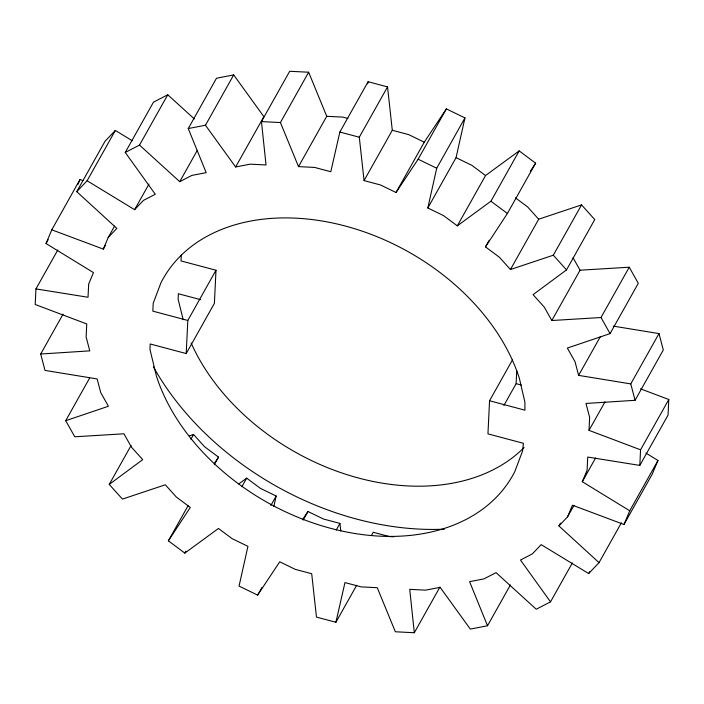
<?xml version="1.0" encoding="UTF-8"?>
<svg xmlns="http://www.w3.org/2000/svg" width="704" height="704" viewBox="0 0 704 704"><rect width="100%" height="100%" fill="white"/><g stroke="black" fill="none" stroke-linecap="round" stroke-linejoin="round"><path stroke-width="1.06" d="M57.798 249.982L35.948 288.904L35.2 304.498L86.75 323.954L86.126 336.952L89.778 350.865L40.7 354.015L45.003 370.41L97.143 378.937L100.734 392.603L108.425 406.252L65.701 420.702L74.765 436.788L123.939 433.796L131.498 447.198L142.701 459.659L109.243 484.422L122.452 499.101L165.317 484.792L176.326 497.033L190.291 507.443L168.37 540.83L184.826 553.106L218.46 528.458L232.17 538.683L247.931 546.348L239.052 586.089L257.629 595.118L279.734 561.81L295.214 569.334L311.705 573.725L316.466 617.1L335.905 622.274L356.682 585.253M181.306 254.989L181.016 260.929L215.996 270.239L214.394 303.345L186.217 353.558L150.198 343.974L149.943 349.369L156.446 376.174A200.587 143.801 29.3 0 0 330.59 528.308A200.587 143.801 29.3 0 0 514.818 471.557L522.544 451.088L523.415 443.3L487.951 433.866L489.544 400.761L512.406 360.017M186.217 353.558L187.818 320.452L215.996 270.239M503.897 405.442L516.129 383.645L516.745 370.832M335.905 622.274L344.969 582.578L361.17 586.89L377.256 587.708L395.349 631.77L414.313 632.729L409.728 589.354L425.533 590.146L440.132 587.338L470.307 629.086L487.511 625.768L469.586 581.662L483.93 578.899L496.038 572.642L536.237 609.233L550.51 601.858L520.476 560.032L532.365 553.89L541.165 544.632L588.658 573.558L599.025 562.646L558.914 525.941L567.556 516.842L572.44 505.208L623.982 524.506L629.737 510.787L582.287 481.712L587.092 470.281L587.726 457.054L639.813 465.414L640.561 449.821L589.01 430.355L589.635 417.366L585.992 403.454L635.07 400.303L663.3 349.985L658.997 333.59L613.246 326.11M640.499 388.819L668.8 399.502L668.052 415.096L639.813 465.414M273.83 506.493L276.17 496.03L260.41 488.374L246.69 478.139L238.726 483.982M635.07 400.303L630.766 383.9L578.618 375.382L575.036 361.715L567.345 348.066L610.069 333.617L638.299 283.298L629.235 267.212L601.005 317.522L551.822 320.522L544.271 307.111L533.06 294.659L566.518 269.896L594.757 219.578L581.548 204.899L553.309 255.209L510.444 269.526L499.435 257.286L485.478 246.875L507.39 213.488L535.63 163.17L519.174 150.894L490.934 201.212L457.31 225.861L443.59 215.626L427.83 207.97L436.709 168.23L464.948 117.911L446.371 108.882L424.266 142.19L396.026 192.509L380.547 184.976L364.065 180.594L359.295 137.21L387.534 86.9L368.095 81.726L339.856 132.044L330.792 171.741L314.6 167.429L298.505 166.61L280.421 122.549L308.651 72.23L289.687 71.271L261.457 121.59L266.033 164.965L250.228 164.164L235.629 166.98L205.462 125.233L188.258 128.55L206.175 172.656L191.84 175.419L179.722 181.676L139.524 145.086L125.25 152.451L155.294 194.286L143.396 200.42L134.596 209.686L87.111 180.752L76.745 191.673L116.846 228.378L108.214 237.468L103.33 249.11L51.779 229.812L46.024 243.531L93.474 272.606L88.678 284.038L88.035 297.264L35.948 288.904M427.83 207.97L456.069 157.652L464.948 117.911M367.62 83.811L368.095 81.726M77.959 184.395L80.018 179.494L83.054 180.629M645.876 453.059L657.976 460.469L652.221 474.188L623.982 524.506M51.779 229.812L80.018 179.494M46.024 243.531L48.154 239.73M76.745 191.673L104.975 141.354L115.342 130.442L132.106 140.65M87.111 180.752L115.342 130.442M125.25 152.451L153.49 102.142L167.763 94.767L194.295 118.914M139.524 145.086L167.763 94.767M40.7 354.015L63.07 314.142M108.214 237.468L114.602 226.081M103.33 249.11L105.459 245.318M134.596 209.686L148.984 184.052M188.258 128.55L216.489 78.232L233.693 74.914L263.868 116.662L235.629 166.98M205.462 125.233L233.693 74.914M179.722 181.676L197.305 150.339M65.701 420.702L89.672 377.978M109.243 484.422L131.085 445.5M298.505 166.61L326.744 116.292L308.651 72.23M190.89 439.226L193.556 434.474L204.565 446.714L218.522 457.125L214.262 464.719M364.065 180.594L392.295 130.275L387.534 86.9M168.37 540.83L188.082 505.701M184.826 553.106L185.891 551.206M396.026 192.509L418.132 159.201L446.371 108.882M241.903 486.684L246.69 478.139M270.838 505.525L276.17 496.03M457.31 225.861L485.54 175.542L519.174 150.894M257.629 595.118L261.897 587.523M303.178 520.036L307.974 511.491L323.453 519.024L339.935 523.406L340.771 531.001M485.478 246.875L489.201 240.231M336.213 530.05L339.935 523.406M510.444 269.526L538.683 219.208L581.548 204.899M371.615 535.11L373.208 532.259L389.4 536.571L393.694 536.791M551.822 320.522L580.061 270.204L629.235 267.212M414.313 632.729L439.886 587.162M578.618 375.382L600.459 336.459M589.01 430.355L605 401.878M487.511 625.768L510.418 584.945M630.766 383.9L658.997 333.59M582.287 481.712L595.61 457.978M558.914 525.941L560.507 523.098M567.556 516.842L573.945 505.454M550.51 601.858L572.352 562.936M640.561 449.821L668.8 399.502M588.658 573.558L589.723 571.666M599.025 562.646L621.403 522.773M629.737 510.787L657.976 460.469M214.377 463.443L218.522 457.125M530.297 171.292L535.63 163.17M302.597 519.596L307.974 511.491M189.473 435.838L193.556 434.474M326.744 116.292L342.83 117.11L347.89 118.457M261.457 121.59L280.421 122.549M392.295 130.275L408.786 134.666L424.266 142.19M339.856 132.044L359.295 137.21M200.631 299.675L178.385 293.753L178.121 299.156L183.172 319.695M516.129 383.645L521.347 385.035M187.818 320.452L152.838 311.142L153.226 303.222L160.952 282.762A200.587 143.801 29.3 0 1 345.171 226.002A200.587 143.801 29.3 0 1 519.323 378.136L524.902 402.142L524.929 410.177L489.544 400.761M456.069 157.652L471.83 165.317L485.54 175.542M418.132 159.201L436.709 168.23M515.46 197.859L527.674 206.967L538.683 219.208M490.934 201.212L507.39 213.488M553.309 255.209L566.518 269.896M573.047 257.752L580.061 270.204M601.005 317.522L610.069 333.617M444.426 529.179A255.174 182.943 29.3 0 1 153.375 366.793M524.066 447.515A200.587 143.801 29.3 0 1 347.723 474.892A200.587 143.801 29.3 0 1 191.127 342.954"/></g></svg>
